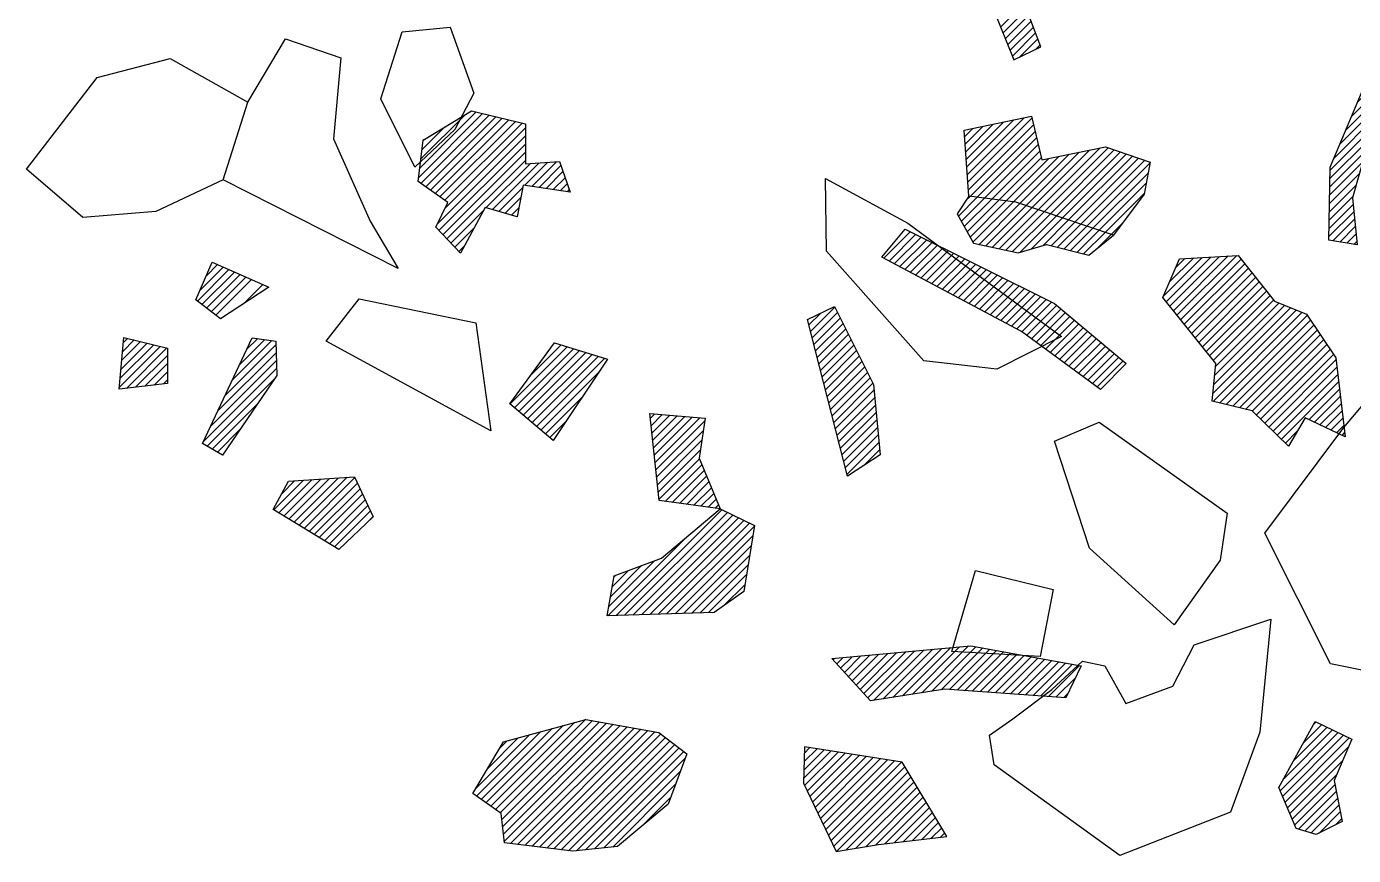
# Model space of a CAD drawing. Header units: metres. Extents: x 1.22 to 3.42, y -20.9 to -16.58.
# Drawn here: x 1.409 to 1.984, y -19.306 to -18.947 of the extents above; entities that cross this region are included whole.
import ezdxf

# ---------------------------------------------------------------- set-up
doc = ezdxf.new("R2010")
doc.units = ezdxf.units.M
doc.header["$LTSCALE"] = 25
doc.header["$MEASUREMENT"] = 0
doc.layers.get('0').update_dxf_attribs({"linetype": 'CONTINUOUS'})
for name, color, linetype in [('KNOCHEN', 2, 'CONTINUOUS'), ('KNOCHENSCHRAFF', 2, 'CONTINUOUS'), ('STEINE', 4, 'CONTINUOUS')]:
    doc.layers.add(name, color=color, linetype=linetype)

# ---------------------------------------------------------------- blocks, each defined once
blk = doc.blocks.new('*X2')
at = {"color": 0}
for p, q in [((157.878, -1901.217), (160.65, -1898.445)), ((157.924, -1900.817), (160.365, -1898.376)), ((157.97, -1900.417), (159.907, -1898.481)), ((157.976, -1901.473), (160.935, -1898.513)), ((158.181, -1901.621), (161.22, -1898.582)), ((158.387, -1901.769), (161.505, -1898.65)), ((158.592, -1901.917), (161.79, -1898.719)), ((158.017, -1900.018), (159.005, -1899.029)), ((158.797, -1902.066), (162.075, -1898.787)), ((159.002, -1902.214), (162.36, -1898.856)), ((159.017, -1902.553), (162.508, -1899.062)), ((158.063, -1899.618), (158.104, -1899.577)), ((158.693, -1903.23), (162.508, -1899.416)), ((158.756, -1903.521), (162.507, -1899.77)), ((158.928, -1903.702), (162.507, -1900.124)), ((159.101, -1903.883), (162.506, -1900.478)), ((160.81, -1902.528), (162.725, -1900.613)), ((161.082, -1902.609), (163.104, -1900.587)), ((162.485, -1901.559), (163.483, -1900.562)), ((162.792, -1901.606), (163.862, -1900.536)), ((163.1, -1901.652), (164.048, -1900.704)), ((163.407, -1901.699), (164.138, -1900.967)), ((163.714, -1901.745), (164.229, -1901.23)), ((164.021, -1901.792), (164.32, -1901.493)), ((161.355, -1902.69), (162.381, -1901.664)), ((161.627, -1902.771), (162.3, -1902.099)), ((164.328, -1901.838), (164.41, -1901.756)), ((159.273, -1904.064), (160.702, -1902.635)), ((161.9, -1902.852), (162.219, -1902.533)), ((159.446, -1904.246), (160.287, -1903.404)), ((159.618, -1904.427), (159.872, -1904.173)), ((161.835, -1911.049), (164.321, -1908.562)), ((162.767, -1909.762), (164.052, -1908.478)), ((163.737, -1908.439), (163.782, -1908.394)), ((162.027, -1911.21), (164.59, -1908.647)), ((162.219, -1911.372), (164.86, -1908.731)), ((162.411, -1911.533), (165.129, -1908.815)), ((162.603, -1911.695), (165.399, -1908.899)), ((162.795, -1911.856), (165.668, -1908.983)), ((162.988, -1912.017), (165.937, -1909.068)), ((163.18, -1912.179), (165.706, -1909.652)), ((163.372, -1912.34), (164.993, -1910.719)), ((163.564, -1912.502), (164.28, -1911.786)), ((151.805, -1915.776), (153.251, -1914.329)), ((152.024, -1915.909), (153.631, -1914.303)), ((152.244, -1916.043), (154.011, -1914.276)), ((152.464, -1916.177), (154.391, -1914.25)), ((152.684, -1916.311), (154.772, -1914.223)), ((152.903, -1916.445), (155.104, -1914.244)), ((151.585, -1915.642), (152.871, -1914.356)), ((151.93, -1914.943), (152.49, -1914.383)), ((153.123, -1916.579), (155.217, -1914.484)), ((153.343, -1916.712), (155.33, -1914.725)), ((153.562, -1916.846), (155.443, -1914.966)), ((153.782, -1916.98), (155.556, -1915.206)), ((154.002, -1917.114), (155.669, -1915.447)), ((154.222, -1917.248), (155.781, -1915.688)), ((155.516, -1916.307), (155.894, -1915.929)), ((166.444, -1920.228), (171.036, -1915.636)), ((166.809, -1920.217), (171.274, -1915.751)), ((167.174, -1920.205), (171.513, -1915.867)), ((167.539, -1920.194), (171.751, -1915.982)), ((167.904, -1920.182), (171.989, -1916.097)), ((168.269, -1920.171), (172.227, -1916.213)), ((168.634, -1920.159), (172.436, -1916.357)), ((166.079, -1920.24), (169.454, -1916.864)), ((169, -1920.147), (172.368, -1916.779)), ((169.365, -1920.136), (172.3, -1917.201)), ((169.73, -1920.124), (172.231, -1917.623)), ((166.126, -1919.839), (168.114, -1917.851)), ((166.203, -1919.409), (167.55, -1918.062)), ((166.279, -1918.979), (166.985, -1918.273)), ((170.095, -1920.113), (172.163, -1918.045)), ((166.356, -1918.549), (166.421, -1918.484)), ((170.46, -1920.101), (172.095, -1918.467)), ((171.125, -1919.79), (172.026, -1918.889)), ((160.383, -1928.057), (163.18, -1925.259)), ((160.59, -1928.204), (163.665, -1925.129)), ((160.796, -1928.351), (164.149, -1924.998)), ((161.003, -1928.497), (164.633, -1924.867)), ((161.21, -1928.644), (165.118, -1924.736)), ((161.417, -1928.791), (165.422, -1924.785)), ((161.48, -1929.081), (165.722, -1924.839)), ((161.517, -1929.397), (166.022, -1924.893)), ((161.555, -1929.713), (166.322, -1924.946)), ((161.592, -1930.03), (166.622, -1925)), ((161.854, -1930.121), (166.922, -1925.053)), ((162.169, -1930.16), (167.222, -1925.107)), ((162.484, -1930.198), (167.522, -1925.161)), ((162.8, -1930.237), (167.822, -1925.214)), ((163.115, -1930.275), (168.122, -1925.268)), ((160.341, -1927.745), (162.696, -1925.39)), ((160.856, -1926.877), (162.212, -1925.521)), ((161.37, -1926.009), (161.727, -1925.652)), ((163.43, -1930.313), (168.38, -1925.363)), ((163.745, -1930.352), (168.582, -1925.515)), ((164.06, -1930.39), (168.784, -1925.666)), ((164.375, -1930.429), (168.986, -1925.818)), ((164.723, -1930.435), (169.187, -1925.97)), ((165.117, -1930.394), (169.389, -1926.122)), ((165.512, -1930.353), (169.445, -1926.42)), ((174.58, -1927.295), (175.774, -1926.101)), ((174.592, -1926.929), (175.468, -1926.053)), ((174.605, -1926.563), (175.163, -1926.005)), ((174.617, -1926.197), (174.858, -1925.956)), ((174.623, -1927.606), (176.079, -1926.149)), ((174.737, -1927.845), (176.384, -1926.198)), ((174.852, -1928.083), (176.69, -1926.246)), ((174.967, -1928.322), (176.995, -1926.294)), ((175.082, -1928.561), (177.3, -1926.342)), ((175.197, -1928.799), (177.606, -1926.391)), ((165.907, -1930.311), (169.234, -1926.984)), ((175.312, -1929.038), (177.911, -1926.439)), ((175.427, -1929.277), (178.216, -1926.487)), ((175.541, -1929.515), (178.522, -1926.535)), ((175.656, -1929.754), (178.827, -1926.583)), ((175.771, -1929.993), (178.98, -1926.784)), ((166.301, -1930.27), (169.023, -1927.549)), ((175.886, -1930.232), (179.113, -1927.004)), ((176.006, -1930.465), (179.246, -1927.225)), ((176.43, -1930.395), (179.379, -1927.446)), ((167.556, -1929.369), (168.812, -1928.113)), ((176.853, -1930.325), (179.511, -1927.667)), ((177.277, -1930.255), (179.644, -1927.887)), ((177.7, -1930.185), (179.777, -1928.108)), ((178.109, -1930.13), (179.91, -1928.329)), ((178.51, -1930.082), (180.043, -1928.55)), ((178.912, -1930.034), (180.175, -1928.771)), ((179.313, -1929.986), (180.308, -1928.991)), ((179.715, -1929.938), (180.441, -1929.212)), ((180.116, -1929.89), (180.574, -1929.433)), ((180.518, -1929.842), (180.706, -1929.654))]:
    blk.add_line(p, q, dxfattribs=at)
blk = doc.blocks.new('*X3')
at = {"color": 0}
for p, q in [((183.13, -1894.704), (184.169, -1893.665)), ((183.232, -1894.955), (184.265, -1893.922)), ((183.334, -1895.206), (184.362, -1894.178)), ((183.437, -1895.457), (184.459, -1894.435)), ((183.539, -1895.708), (184.555, -1894.692)), ((183.641, -1895.96), (184.652, -1894.949)), ((183.972, -1895.983), (184.749, -1895.206)), ((184.648, -1895.661), (184.845, -1895.463)), ((181.666, -1900.763), (183.708, -1898.721)), ((181.689, -1901.094), (184.155, -1898.628)), ((181.712, -1901.424), (184.487, -1898.65)), ((181.573, -1899.442), (181.92, -1899.095)), ((181.597, -1899.772), (182.367, -1899.002)), ((181.62, -1900.103), (182.814, -1898.908)), ((181.643, -1900.433), (183.261, -1898.815)), ((181.736, -1901.755), (184.556, -1898.934)), ((181.806, -1902.038), (184.625, -1899.219)), ((182.12, -1902.078), (184.693, -1899.504)), ((182.434, -1902.117), (184.762, -1899.788)), ((182.747, -1902.157), (184.831, -1900.073)), ((183.061, -1902.197), (184.9, -1900.358)), ((183.375, -1902.236), (185.219, -1900.393)), ((183.689, -1902.276), (185.662, -1900.303)), ((183.97, -1902.348), (186.105, -1900.214)), ((184.234, -1902.438), (186.548, -1900.124)), ((184.499, -1902.527), (186.992, -1900.034)), ((184.763, -1902.617), (187.435, -1899.944)), ((185.027, -1902.706), (187.798, -1899.935)), ((185.291, -1902.796), (188.061, -1900.025)), ((185.555, -1902.885), (188.324, -1900.116)), ((185.819, -1902.974), (188.587, -1900.206)), ((186.083, -1903.064), (188.851, -1900.296)), ((186.347, -1903.153), (189.114, -1900.387)), ((186.611, -1903.243), (189.377, -1900.477)), ((186.875, -1903.332), (189.615, -1900.593)), ((187.139, -1903.422), (189.534, -1901.028)), ((187.403, -1903.511), (189.453, -1901.462)), ((181.3, -1902.898), (182.12, -1902.078)), ((181.426, -1903.124), (182.434, -1902.117)), ((181.553, -1903.351), (182.747, -1902.157)), ((181.64, -1902.204), (181.806, -1902.038)), ((181.68, -1903.578), (183.061, -1902.197)), ((181.806, -1903.805), (183.375, -1902.236)), ((187.668, -1903.601), (189.371, -1901.897)), ((181.933, -1904.032), (183.689, -1902.276)), ((182.194, -1904.125), (183.97, -1902.348)), ((182.486, -1904.186), (184.234, -1902.438)), ((182.777, -1904.248), (184.499, -1902.527)), ((183.069, -1904.31), (184.763, -1902.617)), ((183.361, -1904.372), (185.027, -1902.706)), ((183.653, -1904.434), (185.291, -1902.796)), ((183.978, -1904.462), (185.555, -1902.885)), ((184.476, -1904.317), (185.819, -1902.974)), ((184.975, -1904.172), (186.083, -1903.064)), ((185.321, -1904.179), (186.347, -1903.153)), ((185.604, -1904.25), (186.611, -1903.243)), ((185.886, -1904.322), (186.875, -1903.332)), ((187.932, -1903.69), (188.432, -1903.19)), ((178.057, -1904.726), (179.216, -1903.567)), ((178.288, -1904.849), (179.452, -1903.685)), ((178.518, -1904.972), (179.688, -1903.802)), ((178.749, -1905.094), (179.924, -1903.92)), ((186.169, -1904.393), (187.139, -1903.422)), ((186.451, -1904.464), (187.403, -1903.511)), ((186.734, -1904.535), (187.668, -1903.601)), ((187.325, -1904.297), (187.932, -1903.69)), ((178.98, -1905.217), (180.16, -1904.037)), ((179.211, -1905.34), (180.396, -1904.155)), ((179.442, -1905.462), (180.632, -1904.272)), ((179.673, -1905.585), (180.868, -1904.39)), ((179.904, -1905.707), (181.104, -1904.507)), ((180.135, -1905.83), (181.34, -1904.625)), ((180.366, -1905.953), (181.576, -1904.742)), ((180.597, -1906.075), (181.813, -1904.86)), ((180.828, -1906.198), (182.049, -1904.977)), ((181.059, -1906.321), (182.285, -1905.095)), ((190.202, -1906.369), (191.88, -1904.692)), ((190.316, -1906.61), (192.255, -1904.67)), ((190.464, -1905.754), (191.504, -1904.714)), ((190.473, -1906.806), (192.631, -1904.648)), ((190.63, -1907.002), (193.007, -1904.626)), ((190.726, -1905.138), (191.129, -1904.736)), ((190.787, -1907.198), (193.382, -1904.604)), ((190.945, -1907.395), (193.575, -1904.764)), ((191.102, -1907.591), (193.732, -1904.961)), ((181.289, -1906.443), (182.521, -1905.212)), ((181.52, -1906.566), (182.757, -1905.33)), ((181.751, -1906.689), (182.993, -1905.447)), ((181.982, -1906.811), (183.229, -1905.565)), ((182.213, -1906.934), (183.465, -1905.682)), ((191.259, -1907.787), (193.888, -1905.159)), ((191.417, -1907.983), (194.044, -1905.356)), ((191.574, -1908.18), (194.201, -1905.553)), ((182.444, -1907.056), (183.701, -1905.799)), ((182.675, -1907.179), (183.937, -1905.917)), ((182.906, -1907.302), (184.173, -1906.034)), ((183.137, -1907.424), (184.409, -1906.152)), ((183.368, -1907.547), (184.645, -1906.269)), ((191.731, -1908.376), (194.357, -1905.75)), ((191.888, -1908.572), (194.513, -1905.947)), ((192.046, -1908.769), (194.67, -1906.145)), ((174.883, -1907.9), (175.938, -1906.845)), ((183.599, -1907.67), (184.881, -1906.387)), ((183.83, -1907.792), (185.117, -1906.504)), ((184.059, -1907.917), (185.354, -1906.622)), ((184.263, -1908.066), (185.569, -1906.76)), ((192.203, -1908.965), (194.826, -1906.342)), ((192.36, -1909.161), (194.982, -1906.539)), ((192.42, -1909.808), (195.458, -1906.77)), ((192.457, -1909.418), (195.207, -1906.668)), ((174.812, -1907.618), (175.312, -1907.117)), ((174.955, -1908.181), (176.056, -1907.081)), ((175.027, -1908.463), (176.173, -1907.317)), ((184.467, -1908.216), (185.761, -1906.922)), ((184.671, -1908.365), (185.953, -1907.083)), ((184.875, -1908.515), (186.146, -1907.244)), ((185.079, -1908.665), (186.338, -1907.405)), ((192.346, -1910.59), (195.96, -1906.976)), ((192.35, -1910.939), (196.211, -1907.078)), ((192.383, -1910.199), (195.709, -1906.873)), ((192.636, -1911.007), (196.437, -1907.206)), ((192.922, -1911.074), (196.579, -1907.417)), ((175.098, -1908.745), (176.291, -1907.553)), ((175.17, -1909.027), (176.408, -1907.789)), ((185.283, -1908.814), (186.53, -1907.566)), ((185.487, -1908.964), (186.723, -1907.728)), ((185.69, -1909.113), (186.915, -1907.889)), ((193.208, -1911.142), (196.721, -1907.629)), ((193.494, -1911.21), (196.864, -1907.84)), ((175.242, -1909.309), (176.526, -1908.025)), ((175.313, -1909.591), (176.644, -1908.261)), ((175.385, -1909.873), (176.761, -1908.497)), ((185.894, -1909.263), (187.107, -1908.05)), ((186.098, -1909.413), (187.3, -1908.211)), ((186.302, -1909.562), (187.492, -1908.373)), ((186.506, -1909.712), (187.684, -1908.534)), ((193.78, -1911.277), (197.006, -1908.051)), ((194.059, -1911.351), (197.148, -1908.262)), ((194.239, -1911.525), (197.291, -1908.473)), ((175.457, -1910.155), (176.879, -1908.733)), ((175.528, -1910.437), (176.996, -1908.969)), ((186.71, -1909.861), (187.877, -1908.695)), ((186.914, -1910.011), (188.069, -1908.856)), ((187.118, -1910.16), (188.261, -1909.017)), ((194.418, -1911.699), (197.433, -1908.685)), ((194.598, -1911.873), (197.575, -1908.896)), ((194.777, -1912.047), (197.688, -1909.137)), ((175.6, -1910.718), (177.114, -1909.205)), ((175.672, -1911), (177.232, -1909.441)), ((175.743, -1911.282), (177.349, -1909.676)), ((187.322, -1910.31), (188.454, -1909.179)), ((194.957, -1912.222), (197.725, -1909.453)), ((175.815, -1911.564), (177.467, -1909.912)), ((175.887, -1911.846), (177.584, -1910.148)), ((195.136, -1912.396), (197.763, -1909.769)), ((195.316, -1912.57), (197.8, -1910.085)), ((175.958, -1912.128), (177.634, -1910.453)), ((176.03, -1912.41), (177.665, -1910.775)), ((196.511, -1911.728), (197.837, -1910.401)), ((196.751, -1911.841), (197.875, -1910.718)), ((176.102, -1912.692), (177.697, -1911.096)), ((176.173, -1912.973), (177.729, -1911.418)), ((196.991, -1911.955), (197.912, -1911.034)), ((197.231, -1912.068), (197.949, -1911.35)), ((167.927, -1911.674), (168.122, -1911.479)), ((167.961, -1911.993), (168.447, -1911.507)), ((167.996, -1912.313), (168.773, -1911.535)), ((168.03, -1912.632), (169.098, -1911.563)), ((168.064, -1912.951), (169.424, -1911.591)), ((168.098, -1913.271), (169.749, -1911.62)), ((168.132, -1913.59), (170.075, -1911.648)), ((168.166, -1913.91), (170.286, -1911.79)), ((176.245, -1913.255), (177.761, -1911.74)), ((197.471, -1912.182), (197.987, -1911.666)), ((197.712, -1912.295), (198.024, -1911.983)), ((168.2, -1914.229), (170.225, -1912.205)), ((176.317, -1913.537), (177.792, -1912.062)), ((176.388, -1913.819), (177.824, -1912.384)), ((195.495, -1912.744), (196.006, -1912.233)), ((197.952, -1912.408), (198.061, -1912.299)), ((168.234, -1914.549), (170.163, -1912.62)), ((168.269, -1914.868), (170.101, -1913.035)), ((176.46, -1914.101), (177.856, -1912.705)), ((177.197, -1913.718), (177.888, -1913.027)), ((168.303, -1915.188), (170.058, -1913.432)), ((168.569, -1915.275), (170.163, -1913.681)), ((168.88, -1915.317), (170.267, -1913.931)), ((169.191, -1915.359), (170.371, -1914.18)), ((169.503, -1915.402), (170.475, -1914.43)), ((169.814, -1915.444), (170.579, -1914.679)), ((170.125, -1915.486), (170.683, -1914.929)), ((170.436, -1915.529), (170.787, -1915.178)), ((170.748, -1915.571), (170.891, -1915.428)), ((177.199, -1923.615), (179.018, -1921.796)), ((177.368, -1923.8), (179.407, -1921.761)), ((177.608, -1923.913), (179.796, -1921.725)), ((178.028, -1923.847), (180.186, -1921.689)), ((178.447, -1923.781), (180.575, -1921.653)), ((178.867, -1923.715), (180.965, -1921.618)), ((179.286, -1923.649), (181.354, -1921.582)), ((179.706, -1923.583), (181.743, -1921.546)), ((180.126, -1923.517), (182.063, -1921.58)), ((180.545, -1923.451), (182.362, -1921.634)), ((180.91, -1923.44), (182.661, -1921.689)), ((181.241, -1923.463), (182.96, -1921.743)), ((181.571, -1923.486), (183.259, -1921.798)), ((175.848, -1922.138), (175.903, -1922.083)), ((176.017, -1922.323), (176.292, -1922.047)), ((176.186, -1922.507), (176.682, -1922.011)), ((176.354, -1922.692), (177.071, -1921.975)), ((176.523, -1922.877), (177.46, -1921.94)), ((176.692, -1923.061), (177.85, -1921.904)), ((176.861, -1923.246), (178.239, -1921.868)), ((177.03, -1923.431), (178.628, -1921.832)), ((181.902, -1923.509), (183.558, -1921.852)), ((182.233, -1923.531), (183.857, -1921.907)), ((182.563, -1923.554), (184.156, -1921.961)), ((182.894, -1923.577), (184.455, -1922.016)), ((183.225, -1923.6), (184.754, -1922.07)), ((183.555, -1923.623), (185.053, -1922.125)), ((183.886, -1923.646), (185.352, -1922.179)), ((184.216, -1923.669), (185.652, -1922.234)), ((184.547, -1923.692), (185.951, -1922.288)), ((184.878, -1923.715), (186.25, -1922.343)), ((185.208, -1923.738), (186.549, -1922.397)), ((185.539, -1923.76), (186.39, -1922.909)), ((185.87, -1923.783), (186.06, -1923.593)), ((195.39, -1927.344), (197.543, -1925.191)), ((195.832, -1926.549), (197.305, -1925.076)), ((196.273, -1925.754), (197.067, -1924.96)), ((196.715, -1924.959), (196.829, -1924.845)), ((195.263, -1927.825), (197.781, -1925.307)), ((195.369, -1928.073), (198.019, -1925.423)), ((195.475, -1928.321), (198.257, -1925.538)), ((195.58, -1928.568), (198.232, -1925.917)), ((195.686, -1928.816), (197.965, -1926.537)), ((195.792, -1929.064), (197.698, -1927.158)), ((195.898, -1929.312), (197.64, -1927.569)), ((196.063, -1929.5), (197.699, -1927.864)), ((196.336, -1929.58), (197.758, -1928.159)), ((196.609, -1929.661), (197.816, -1928.454)), ((196.958, -1929.665), (197.875, -1928.749)), ((197.663, -1929.314), (197.933, -1929.044))]:
    blk.add_line(p, q, dxfattribs=at)
blk = doc.blocks.new('*X5')
at = {"color": 0}
for p, q in [((209.224, -1897.954), (211.984, -1895.194)), ((209.304, -1897.521), (211.746, -1895.078)), ((209.384, -1897.087), (211.385, -1895.087)), ((209.464, -1896.653), (211.023, -1895.095)), ((209.544, -1896.22), (210.661, -1895.103)), ((209.624, -1895.786), (210.3, -1895.111)), ((209.704, -1895.353), (209.938, -1895.119)), ((209.31, -1898.222), (212.139, -1895.392)), ((209.587, -1898.298), (212.295, -1895.591)), ((209.865, -1898.374), (212.45, -1895.789)), ((210.142, -1898.45), (212.605, -1895.988)), ((210.449, -1898.497), (212.76, -1896.186)), ((210.796, -1898.503), (212.915, -1896.385)), ((198.89, -1897.328), (199.187, -1897.031)), ((211.143, -1898.51), (213.07, -1896.583)), ((211.491, -1898.516), (213.225, -1896.781)), ((211.838, -1898.522), (213.369, -1896.991)), ((198.113, -1899.165), (199.676, -1897.603)), ((198.372, -1898.553), (199.513, -1897.412)), ((198.631, -1897.941), (199.35, -1897.222)), ((212.185, -1898.529), (213.357, -1897.357)), ((197.855, -1899.778), (199.55, -1898.083)), ((212.532, -1898.535), (213.344, -1897.723)), ((212.88, -1898.541), (213.332, -1898.089)), ((197.596, -1900.39), (199.408, -1898.577)), ((213.227, -1898.548), (213.32, -1898.455)), ((197.431, -1900.909), (199.267, -1899.072)), ((197.424, -1901.268), (199.126, -1899.567)), ((209.415, -1900.591), (210.102, -1899.905)), ((197.418, -1901.628), (198.985, -1900.062)), ((209.049, -1901.312), (210.417, -1899.944)), ((209.15, -1901.563), (210.731, -1899.983)), ((209.252, -1901.815), (211.046, -1900.022)), ((209.354, -1902.067), (211.36, -1900.061)), ((209.456, -1902.319), (211.675, -1900.1)), ((209.557, -1902.571), (211.989, -1900.139)), ((209.659, -1902.823), (212.304, -1900.178)), ((209.727, -1903.461), (212.843, -1900.345)), ((209.761, -1903.074), (212.618, -1900.217)), ((197.406, -1902.348), (198.702, -1901.051)), ((197.412, -1901.988), (198.843, -1900.557)), ((209.504, -1904.745), (213.318, -1900.931)), ((209.565, -1904.33), (213.16, -1900.736)), ((209.646, -1903.896), (213.002, -1900.541)), ((197.399, -1902.708), (198.561, -1901.546)), ((209.366, -1905.944), (213.793, -1901.517)), ((209.412, -1905.544), (213.635, -1901.322)), ((209.458, -1905.145), (213.476, -1901.127)), ((197.393, -1903.068), (198.42, -1902.041)), ((209.275, -1906.742), (214.062, -1901.955)), ((209.32, -1906.343), (213.951, -1901.712)), ((197.381, -1903.787), (198.461, -1902.707)), ((197.387, -1903.427), (198.429, -1902.385)), ((209.111, -1907.259), (213.981, -1902.389)), ((197.551, -1903.97), (198.493, -1903.029)), ((197.854, -1904.021), (198.525, -1903.35)), ((208.77, -1908.308), (213.819, -1903.259)), ((208.941, -1907.784), (213.9, -1902.824)), ((198.156, -1904.072), (198.556, -1903.672)), ((208.6, -1908.832), (213.738, -1903.693)), ((198.459, -1904.123), (198.588, -1903.994)), ((212.355, -1905.43), (213.657, -1904.128)), ((212.216, -1906.276), (213.79, -1904.702)), ((212.217, -1905.922), (213.41, -1904.729)), ((212.261, -1906.585), (214.055, -1904.79)), ((212.306, -1906.893), (214.32, -1904.879)), ((212.351, -1907.202), (214.585, -1904.968)), ((212.396, -1907.51), (214.85, -1905.057)), ((213.41, -1904.729), (213.576, -1904.562)), ((208.429, -1909.356), (212.336, -1905.449)), ((212.336, -1905.449), (212.355, -1905.43)), ((212.444, -1907.815), (215.114, -1905.145)), ((212.527, -1908.086), (215.379, -1905.234)), ((212.611, -1908.356), (215.597, -1905.37)), ((212.694, -1908.626), (215.722, -1905.599)), ((208.258, -1909.88), (212.217, -1905.922)), ((212.777, -1908.897), (215.847, -1905.827)), ((212.861, -1909.167), (215.971, -1906.056)), ((208.096, -1910.396), (212.216, -1906.276)), ((208.193, -1910.652), (212.261, -1906.585)), ((212.944, -1909.437), (216.096, -1906.285)), ((213.027, -1909.707), (216.221, -1906.513)), ((213.158, -1909.93), (216.346, -1906.742)), ((208.291, -1910.908), (212.306, -1906.893)), ((208.388, -1911.165), (212.351, -1907.202)), ((213.553, -1909.889), (216.471, -1906.971)), ((213.947, -1909.848), (216.596, -1907.2)), ((208.486, -1911.421), (212.396, -1907.51)), ((208.583, -1911.677), (212.413, -1907.846)), ((214.342, -1909.807), (216.721, -1907.428)), ((214.737, -1909.766), (216.562, -1907.94)), ((208.681, -1911.933), (212.161, -1908.452)), ((215.131, -1909.725), (216.391, -1908.465)), ((208.848, -1912.119), (211.909, -1909.058)), ((215.526, -1909.684), (216.219, -1908.991)), ((209.231, -1912.089), (211.657, -1909.663)), ((215.92, -1909.643), (216.047, -1909.516)), ((209.615, -1912.059), (211.405, -1910.269)), ((209.998, -1912.03), (211.153, -1910.874)), ((210.381, -1912), (210.901, -1911.48)), ((212.719, -1919.915), (213.812, -1918.822)), ((212.918, -1920.069), (214.16, -1918.827)), ((213.117, -1920.224), (214.509, -1918.832)), ((213.316, -1920.378), (214.857, -1918.837)), ((213.515, -1920.533), (215.206, -1918.843)), ((213.714, -1920.687), (215.554, -1918.848)), ((213.913, -1920.842), (215.903, -1918.853)), ((214.113, -1920.996), (216.251, -1918.858)), ((214.382, -1921.08), (216.599, -1918.863)), ((214.715, -1921.101), (216.948, -1918.868)), ((215.048, -1921.121), (217.296, -1918.873)), ((215.381, -1921.142), (217.642, -1918.881)), ((215.715, -1921.162), (217.926, -1918.95)), ((216.048, -1921.183), (218.21, -1919.02)), ((216.381, -1921.203), (218.494, -1919.089)), ((216.714, -1921.224), (218.778, -1919.159)), ((217.047, -1921.244), (219.063, -1919.228)), ((217.38, -1921.265), (219.347, -1919.298)), ((226.507, -1919.562), (226.573, -1919.496)), ((226.655, -1919.768), (226.948, -1919.474)), ((226.802, -1919.974), (227.323, -1919.453)), ((226.95, -1920.18), (227.698, -1919.431)), ((227.098, -1920.385), (228.074, -1919.41)), ((227.246, -1920.591), (228.449, -1919.388)), ((227.42, -1920.77), (228.824, -1919.367)), ((227.896, -1920.648), (229.054, -1919.49)), ((217.713, -1921.285), (219.356, -1919.642)), ((220.647, -1922.24), (222.796, -1920.091)), ((221.082, -1922.159), (223.187, -1920.054)), ((221.517, -1922.077), (223.578, -1920.017)), ((221.952, -1921.996), (223.887, -1920.061)), ((228.372, -1920.526), (229.014, -1919.883)), ((218.046, -1921.306), (218.941, -1920.41)), ((219.777, -1922.403), (222.014, -1920.166)), ((220.212, -1922.322), (222.405, -1920.129)), ((220.59, -1920.529), (220.841, -1920.278)), ((220.703, -1920.77), (221.232, -1920.241)), ((220.816, -1921.01), (221.623, -1920.203)), ((222.387, -1921.914), (224.177, -1920.125)), ((222.519, -1922.136), (224.466, -1920.189)), ((222.571, -1922.438), (224.756, -1920.253)), ((222.623, -1922.739), (225.045, -1920.317)), ((222.675, -1923.041), (225.335, -1920.38)), ((222.948, -1923.121), (225.625, -1920.444)), ((228.847, -1920.404), (228.974, -1920.277)), ((218.379, -1921.326), (218.526, -1921.179)), ((223.247, -1923.176), (225.712, -1920.711)), ((223.546, -1923.23), (225.65, -1921.127)), ((223.845, -1923.285), (225.587, -1921.542)), ((224.143, -1923.34), (225.236, -1922.247)), ((214.85, -1927.683), (218.081, -1924.452)), ((215.035, -1927.852), (218.387, -1924.5)), ((215.22, -1928.021), (218.693, -1924.547)), ((215.402, -1928.192), (219, -1924.595)), ((215.584, -1928.363), (219.306, -1924.642)), ((215.766, -1928.535), (219.612, -1924.69)), ((216.455, -1925.725), (217.775, -1924.405)), ((216.526, -1925.3), (217.469, -1924.357)), ((216.597, -1924.875), (217.163, -1924.31)), ((216.669, -1924.451), (216.857, -1924.262)), ((213.557, -1926.501), (214.866, -1925.193)), ((213.775, -1925.93), (214.607, -1925.098)), ((214.047, -1925.304), (214.348, -1925.004)), ((215.948, -1928.707), (219.918, -1924.737)), ((216.13, -1928.878), (220.224, -1924.785)), ((216.312, -1929.05), (220.53, -1924.832)), ((216.494, -1929.222), (220.836, -1924.88)), ((216.676, -1929.393), (221.142, -1924.927)), ((216.858, -1929.565), (221.401, -1925.022)), ((217.062, -1929.714), (221.558, -1925.218)), ((213.742, -1926.67), (215.125, -1925.287)), ((213.927, -1926.839), (215.384, -1925.382)), ((214.112, -1927.008), (215.643, -1925.476)), ((214.296, -1927.177), (215.902, -1925.571)), ((214.481, -1927.345), (216.161, -1925.666)), ((214.666, -1927.514), (216.42, -1925.76)), ((217.359, -1929.77), (221.715, -1925.414)), ((217.657, -1929.827), (221.873, -1925.61)), ((217.954, -1929.883), (222.03, -1925.807)), ((218.251, -1929.94), (222.188, -1926.003)), ((218.548, -1929.996), (222.345, -1926.199)), ((218.845, -1930.053), (222.503, -1926.395)), ((219.142, -1930.109), (222.66, -1926.591)), ((219.439, -1930.165), (222.817, -1926.787)), ((219.785, -1930.173), (222.975, -1926.983)), ((220.624, -1929.688), (222.845, -1927.467)), ((221.462, -1929.203), (222.548, -1928.117))]:
    blk.add_line(p, q, dxfattribs=at)
blk = doc.blocks.new('*X7')
at = {"color": 0}
for p, q in [((148.384, -1906.115), (149.391, -1905.107)), ((148.661, -1905.485), (149.146, -1905)), ((148.268, -1906.584), (149.637, -1905.215)), ((148.469, -1906.737), (149.883, -1905.323)), ((148.669, -1906.89), (150.128, -1905.431)), ((148.869, -1907.043), (150.374, -1905.539)), ((149.07, -1907.197), (150.62, -1905.647)), ((150.294, -1906.68), (151.111, -1905.862)), ((151.324, -1906.003), (151.357, -1905.97)), ((149.473, -1910.683), (151.676, -1908.48)), ((149.784, -1910.018), (151.503, -1908.299)), ((150.095, -1909.353), (151.196, -1908.252)), ((150.407, -1908.688), (150.889, -1908.206)), ((149.161, -1911.348), (151.687, -1908.822)), ((148.539, -1912.678), (151.71, -1909.507)), ((148.85, -1912.013), (151.698, -1909.164)), ((148.693, -1912.877), (151.625, -1909.945)), ((148.915, -1913.008), (150.879, -1911.044)), ((149.138, -1913.139), (150.133, -1912.144)), ((149.36, -1913.271), (149.388, -1913.243))]:
    blk.add_line(p, q, dxfattribs=at)
blk = doc.blocks.new('*X8')
at = {"color": 0}
for p, q in [((144.884, -1910.321), (146.658, -1908.548)), ((144.92, -1909.932), (146.374, -1908.478)), ((144.956, -1909.542), (146.09, -1908.409)), ((144.992, -1909.153), (145.806, -1908.339)), ((145.028, -1908.763), (145.522, -1908.27)), ((145.064, -1908.374), (145.238, -1908.2)), ((145.188, -1910.371), (146.942, -1908.617)), ((145.59, -1910.323), (146.972, -1908.941)), ((145.992, -1910.274), (146.971, -1909.295)), ((146.394, -1910.226), (146.971, -1909.649)), ((146.796, -1910.177), (146.971, -1910.003))]:
    blk.add_line(p, q, dxfattribs=at)

msp = doc.modelspace()

# ---------------------------------------------------------------- linework, layer by layer
at = {"layer": 'KNOCHEN'}
for points in [[(1.82787, -18.93863), (1.83703, -18.96111), (1.84878, -18.95551), (1.84013, -18.93252), (1.82787, -18.93863), (1.81152, -18.94218), (1.79468, -18.93348), (1.77121, -18.92426), (1.76663, -18.90944), (1.75644, -18.89411), (1.77278, -18.89005), (1.80597, -18.8952), (1.82231, -18.89164), (1.82945, -18.90135), (1.82688, -18.91412), (1.84013, -18.93252)], [(1.97378, -19.03941), (1.97433, -19.00775), (1.99072, -18.96897), (1.99684, -18.97612), (1.98402, -19.02104), (1.98603, -19.04147), (1.97378, -19.03941)], [(1.59692, -19.04505), (1.58622, -19.0338), (1.59134, -19.02308), (1.57858, -19.01388), (1.58065, -18.99601), (1.6016, -18.98327), (1.62508, -18.98892), (1.62506, -19.00628), (1.63987, -19.00528), (1.64445, -19.01856), (1.62403, -19.01547), (1.62146, -19.02925), (1.60767, -19.02515), (1.59692, -19.04505)], [(1.81755, -19.02032), (1.81554, -18.99172), (1.84466, -18.98563), (1.84923, -19.00453), (1.87681, -18.99895), (1.89621, -19.00561), (1.89364, -19.01939), (1.88034, -19.03725)], [(1.88034, -19.03725), (1.83797, -19.0229), (1.81755, -19.02032), (1.81243, -19.02797), (1.81957, -19.04074), (1.83896, -19.04485), (1.85122, -19.0413), (1.8696, -19.04591), (1.88034, -19.03725)], [(1.87463, -19.10413), (1.84045, -19.07907), (1.77973, -19.04682), (1.78996, -19.03458), (1.85477, -19.06683), (1.88588, -19.09291), (1.87463, -19.10413)], [(1.49272, -19.07351), (1.48201, -19.06532), (1.48918, -19.04899), (1.51367, -19.05975), (1.49272, -19.07351)], [(1.94049, -19.11341), (1.92314, -19.1093), (1.92469, -19.09296), (1.90175, -19.06434), (1.90892, -19.0475), (1.93445, -19.046), (1.95026, -19.06593), (1.96403, -19.07157), (1.97678, -19.09048), (1.98082, -19.1247), (1.96347, -19.1165), (1.9563, -19.12875), (1.94049, -19.11341)], [(1.7648, -19.14178), (1.74752, -19.07384), (1.75928, -19.06824), (1.77608, -19.10196), (1.77911, -19.1326), (1.7648, -19.14178)], [(1.44876, -19.10409), (1.45084, -19.08162), (1.46972, -19.08624), (1.4697, -19.10156), (1.44876, -19.10409)], [(1.48499, -19.12763), (1.50649, -19.0817), (1.51671, -19.08324), (1.5172, -19.09805), (1.49366, -19.13274), (1.48499, -19.12763)], [(1.61829, -19.11044), (1.63772, -19.08391), (1.66069, -19.09109), (1.63716, -19.12629), (1.61829, -19.11044)], [(1.68308, -19.15239), (1.67905, -19.1146), (1.70304, -19.11668), (1.70047, -19.13403), (1.70963, -19.156), (1.68308, -19.15239)], [(1.54416, -19.17366), (1.51559, -19.15626), (1.52224, -19.14401), (1.55084, -19.14201), (1.55899, -19.15938), (1.54416, -19.17366)], [(1.66055, -19.20241), (1.66364, -19.18505), (1.68407, -19.17742), (1.70963, -19.156), (1.72443, -19.16317), (1.7198, -19.19176), (1.70702, -19.20094), (1.66055, -19.20241)], [(1.77488, -19.23932), (1.75806, -19.22092), (1.81832, -19.21538), (1.86631, -19.22412), (1.85965, -19.2379), (1.80706, -19.23426), (1.77488, -19.23932)], [(1.616, -19.3009), (1.61448, -19.28813), (1.60224, -19.27944), (1.61554, -19.25699), (1.6513, -19.24733), (1.68295, -19.25299), (1.69519, -19.2622), (1.687, -19.28414), (1.66501, -19.3025), (1.64561, -19.30451), (1.616, -19.3009)], [(1.95966, -19.29471), (1.95202, -19.27683), (1.96789, -19.24825), (1.98371, -19.25593), (1.97603, -19.2738), (1.97958, -19.29167), (1.96834, -19.29727), (1.95966, -19.29471)], [(1.808, -19.29809), (1.78863, -19.26589), (1.74626, -19.2592), (1.74573, -19.27503), (1.75999, -19.30466), (1.77838, -19.30162), (1.808, -19.29809)]]:
    msp.add_lwpolyline(points, dxfattribs=at)
at = {"layer": 'STEINE'}
for points in [[(1.57706, -19.00775), (1.56229, -18.97811), (1.57152, -18.94902), (1.59246, -18.947), (1.60263, -18.97561), (1.59444, -18.99143), (1.57706, -19.00775)], [(1.56985, -19.05165), (1.49382, -19.01326), (1.50459, -18.97957), (1.52096, -18.95202), (1.54495, -18.96022), (1.54184, -18.99545), (1.55762, -19.03121), (1.56985, -19.05165)], [(1.49382, -19.01326), (1.46469, -19.027), (1.43303, -19.02952), (1.40855, -19.00855), (1.43924, -18.96876), (1.47091, -18.96063), (1.50459, -18.97957)], [(1.85781, -19.08113), (1.82971, -19.09539), (1.79805, -19.09178), (1.75573, -19.04423), (1.75526, -19.01257), (1.79098, -19.03203), (1.85781, -19.08113)], [(1.6101, -19.12217), (1.53866, -19.08327), (1.55298, -19.06491), (1.60352, -19.07519), (1.6101, -19.12217)], [(1.99243, -19.22684), (1.97456, -19.22324), (1.94604, -19.16652), (1.98031, -19.12061), (2.00179, -19.09511), (2.07526, -19.14269), (2.09363, -19.15344), (2.08134, -19.181), (2.06192, -19.19476), (2.05221, -19.20138), (2.01695, -19.21819), (1.99243, -19.22684)], [(1.90667, -19.2063), (1.86995, -19.17306), (1.85469, -19.12658), (1.8741, -19.11843), (1.92971, -19.15782), (1.92662, -19.17824), (1.90667, -19.2063)], [(1.81014, -19.21792), (1.8204, -19.1827), (1.85409, -19.19091), (1.84844, -19.22001), (1.81014, -19.21792)], [(1.88305, -19.30636), (1.82846, -19.26697), (1.82644, -19.2542), (1.83666, -19.24706), (1.85353, -19.23432), (1.86682, -19.22208), (1.87652, -19.22413), (1.88569, -19.24049), (1.90612, -19.23285), (1.91534, -19.21499), (1.94854, -19.2038), (1.94388, -19.25282), (1.93107, -19.28752), (1.88305, -19.30636)]]:
    msp.add_lwpolyline(points, dxfattribs=at)

# ---------------------------------------------------------------- block references
at = {"layer": 'KNOCHENSCHRAFF', "xscale": 0.01, "yscale": 0.01, "zscale": 0.01}
for name in ['*X3', '*X5', '*X2', '*X7', '*X8']:
    msp.add_blockref(name, (0, 0), dxfattribs=at)

doc.saveas('drawing.dxf')
